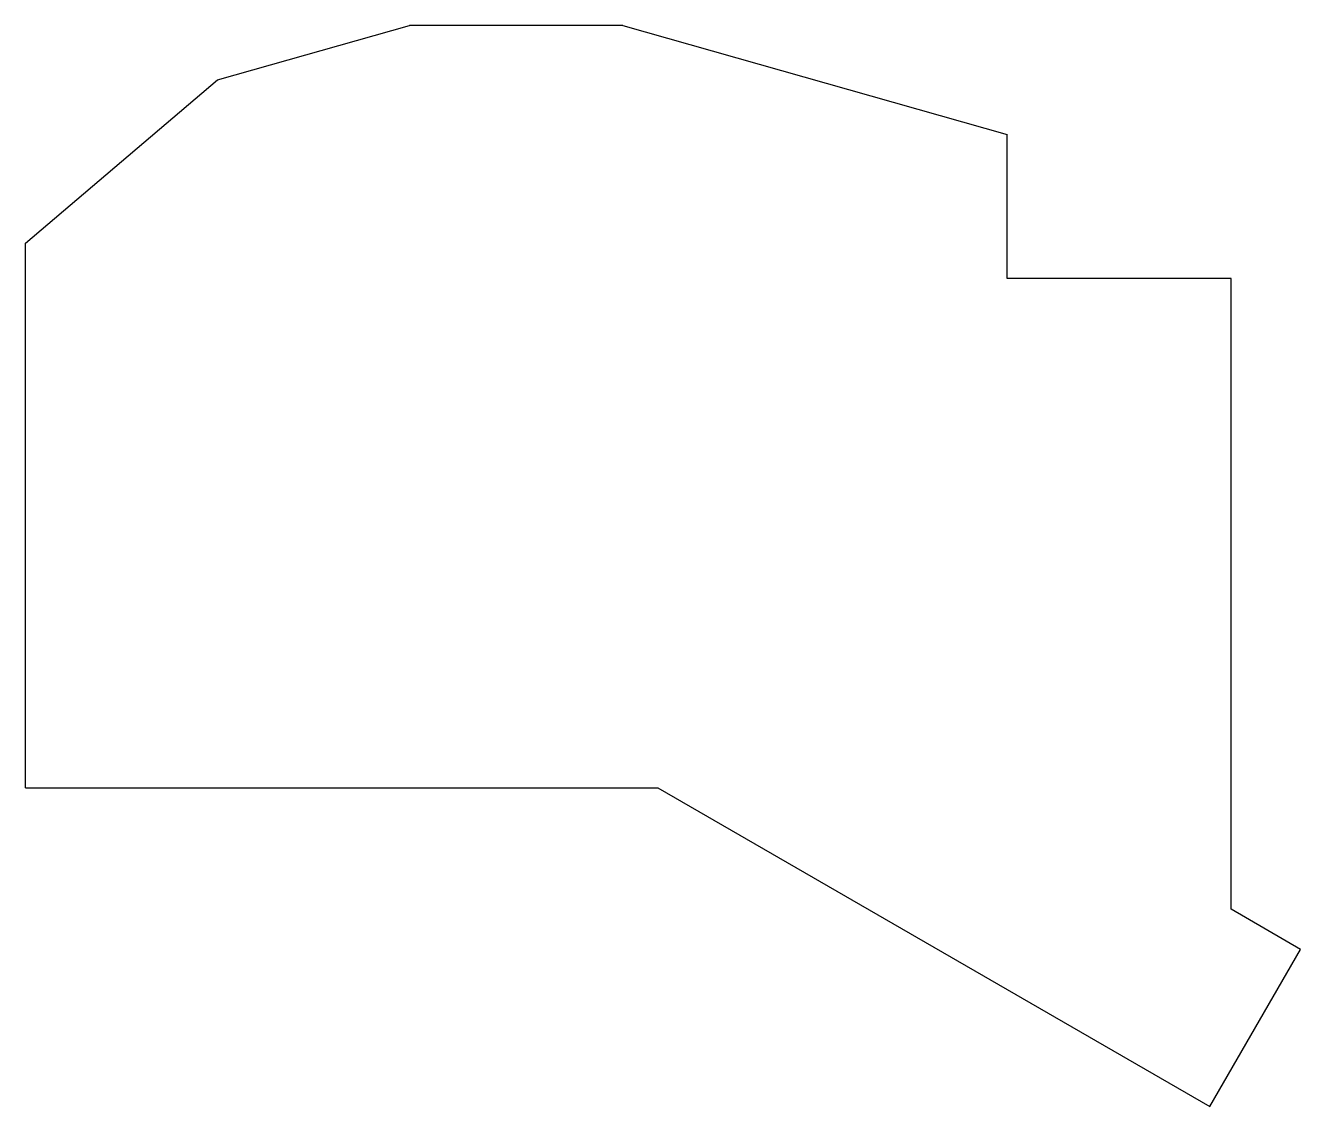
# Model space of a CAD drawing. Header units: millimetres. Extents: x -10 to 109, y -38 to 63.
import ezdxf

# ---------------------------------------------------------------- set-up
doc = ezdxf.new("R2010")
doc.units = ezdxf.units.MM

msp = doc.modelspace()

# ---------------------------------------------------------------- linework, layer by layer
for p, q in [((8, 57.8), (26, 62.9)), ((46, 62.9), (26, 62.9)), ((46, 62.9), (82, 52.7)), ((-10, 42.5), (8, 57.8)), ((82, 39.2), (82, 52.7)), ((-10, -8.5), (-10, 42.5)), ((103, 39.2), (82, 39.2)), ((103, -19.89), (103, 39.2)), ((-10, -8.5), (49.28, -8.5)), ((49.28, -8.5), (101, -38.36)), ((109.5, -23.64), (103, -19.89)), ((101, -38.36), (109.5, -23.64))]:
    msp.add_line(p, q)

doc.saveas('drawing.dxf')
